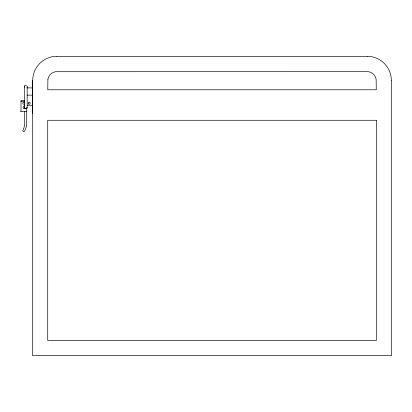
<?xml version="1.0" encoding="UTF-8"?>
<svg xmlns="http://www.w3.org/2000/svg" width="412" height="412" viewBox="0 0 412 412"><rect width="100%" height="100%" fill="white"/><g stroke="black" fill="none" stroke-linecap="round" stroke-linejoin="round"><path stroke-width="0.62" d="M24.385 106.945L24.529 106.595A1.432 1.432 0 0 0 24.838 108.413A1.432 1.432 0 0 0 26.682 108.413A1.432 1.432 0 0 0 26.996 106.595L27.135 106.945M27.135 107.686C26.842 109.067 24.679 109.067 24.385 107.686M24.411 86.082L25.086 85.217L26.512 85.243M27.007 87.21L27.151 86.865M26.471 108.562L26.77 108.33M56.789 56.326L367.252 56.326M27.12 87.91L32.409 87.91M27.12 95.131L32.409 95.131M24.808 100.446L21.007 100.446L21.007 111.472L26.708 111.472M21.007 101.321L24.808 101.321M27.079 105.235L32.409 105.235M25.389 108.701L24.529 108.032M20.6 111.06L21.007 111.472M24.401 86.829L24.54 87.174M27.161 86.123L27.207 105.889M391.4 80.695L391.4 355.674L32.646 355.674L32.646 80.695M32.409 80.695L32.409 113.552M26.708 107.733L26.708 124.306A18.386 18.386 0 0 1 25.039 130.207L24.571 131.078A0.896 0.896 0 0 1 23.355 131.433A0.896 0.896 0 0 1 23.01 130.213A18.386 18.386 0 0 0 24.669 124.306L24.669 111.472M24.36 86.453L24.36 105.869M367.252 56.253A24.257 24.257 0 0 1 391.328 80.69M32.718 80.69A24.257 24.257 0 0 1 56.789 56.253M25.281 108.562A1.432 1.432 0 0 1 23.185 107.686A1.432 1.432 0 0 1 24.571 105.884M24.576 103.906A1.025 1.025 0 0 1 23.134 103.906A1.025 1.025 0 0 1 23.134 102.459A1.025 1.025 0 0 1 24.576 102.454M47.885 79.511L47.777 89.785L376.264 89.785L376.156 79.511A9.023 9.023 0 0 0 368.426 71.693L55.62 71.709A9.023 9.023 0 0 0 47.905 79.511M376.321 120.273L47.725 120.273L47.725 340.456L376.321 340.456L376.321 120.273M28.428 103.901A1.025 1.025 0 0 0 30.138 103.448A1.025 1.025 0 0 0 28.892 102.197A1.025 1.025 0 0 0 28.428 103.901"/></g></svg>
